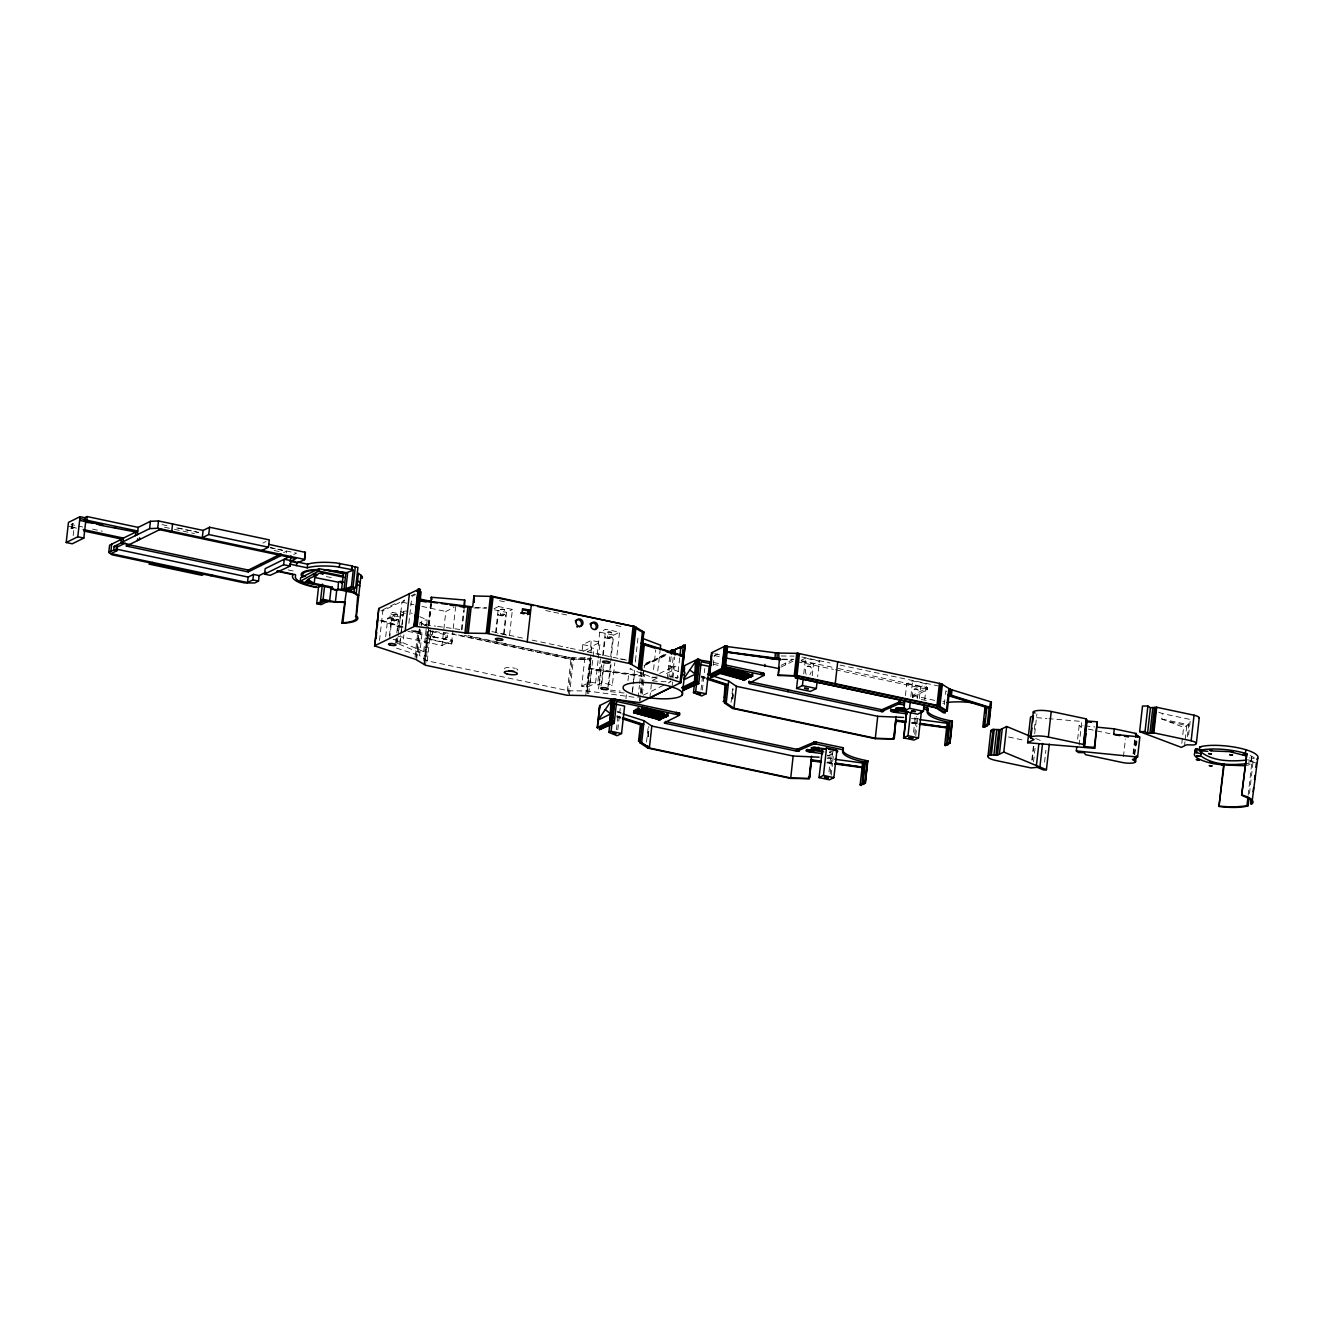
<?xml version="1.0" encoding="UTF-8"?>
<svg xmlns="http://www.w3.org/2000/svg" width="1324" height="1324" viewBox="0 0 1324 1324"><rect width="100%" height="100%" fill="white"/><g stroke="black" fill="none" stroke-linecap="round" stroke-linejoin="round"><path stroke-width="0.75" stroke-dasharray="5 3.75" d="M393.112 619.814C396.72 623.803 400.394 614.485 395.859 614.154C390.994 613.674 392.5 621.237 396.852 620.344M393.725 614.452L397.481 614.866M500.058 614.65C503.666 618.656 507.34 609.321 502.806 608.99C497.94 608.527 499.446 616.074 503.799 615.18M500.671 609.305L504.411 609.702M607.17 637.407C610.778 641.395 614.452 632.078 609.917 631.747C605.051 631.267 606.558 638.83 610.91 637.936M607.782 632.044L611.523 632.458M806.134 674.297C802.129 662.364 816.362 664.019 809.874 674.81M810.768 666.849L807.028 666.452M828.99 771.909L830.777 755.838L827.417 755.243M912.964 697.599C909.605 685.501 922.729 685.948 916.986 697.566M917.88 689.605L914.139 689.192M1255.284 762.574L1250.75 761.614L1251.296 759.529L1249.624 757.725M1251.263 761.201L1251.71 755.872M572.15 659.071L590.802 659.733L572.117 659.534L453.023 633.815M585.738 695.613L589.925 658.392L572.299 658.21L467.968 635.57M71.728 527.631L72.125 523.973L73.234 523.427L72.82 527.084L70.635 528.16L75.915 529.286M72.456 527.266L72.87 523.609M73.168 535.575L74.094 527.349L68.037 526.075M286.232 553.035L286.431 551.198L282.79 553.002M379.508 640.502L382.835 610.827L404.714 600.004M385.698 636.728L387.767 618.225L389.984 617.149L390.381 613.492L392.599 612.4L403.026 614.617L400.99 632.789M389.422 635.834L391.242 619.549M389.653 638.664L392.599 612.4M387.767 618.225L393.758 619.5L394.171 615.842L390.381 613.492M395.677 643.05L396.571 634.974M396.803 632.955L398.623 616.785L403.026 614.617M396.224 643.001L396.67 638.929M397.581 630.787L398.723 620.608A3.79 0.943 6.4 0 0 393.576 619.036A3.79 0.943 6.4 0 0 392.665 620.592A3.79 0.943 6.4 0 0 398.723 620.608M419.691 616.653L427.205 619.88L423.647 651.623L418.301 652.12L397.15 643.348L397.812 637.407M398.044 635.421L400.709 611.605L406.551 611.009L412.178 613.426M398.805 630.191L401.95 602.172L405.227 600.55M397.134 642.322L400.08 640.866L400.758 634.808M400.063 643.05L400.957 635.123M401.189 633.137L403.621 611.307M423.647 651.623L402.993 642.752L403.886 634.825M408.851 623.339L411.781 597.323M415.008 657.184L417.739 632.806L410.192 630.373M416.067 657.581L419.212 629.562M416.646 659.898L420.039 622.247L426.444 625.309M418.301 652.12L421.86 620.377L427.205 619.88M633.931 697.235L586.979 690.929L568.592 690.814L427.255 660.841L419.526 655.546L422.058 632.938L414.395 630.472M423.763 660.544L427.056 631.167M423.862 664.747L427.602 631.449M428.132 625.027L430.581 603.198M424.259 662.861L427.768 631.515M424.226 664.896L428.595 627.741M428.546 626.02L430.995 604.191M425.07 661.106L428.579 629.761M429.175 625.044L431.624 603.198M425.534 665.244L429.489 629.992M427.255 660.841L430.83 629.099M433.031 637.125L452.312 640.187L451.898 643.828L429.82 639.674L430.234 636.017L434.487 636.397L433.031 637.125L431.061 634.841L431.409 631.647L432.882 630.919L432.518 634.113L434.487 636.397M429.82 639.674L430.962 635.652M398.143 636.199L442.017 645.5L445.824 611.473L454.016 607.435M443.457 639.343L445.84 637.969L446.188 634.775L447.661 634.047L447.297 637.241L444.93 638.615M451.17 644.192L452.312 640.187M442.017 645.5L451.832 640.651L452.957 630.638M453.189 628.635L455.655 606.624M461.331 629.794L463.549 609.95M462.126 629.595L464.36 609.735M495.59 632.773L498.519 606.508L512.438 609.454L509.492 635.719L497.576 633.186M496.136 632.723L498.188 614.386M503.617 633.766L505.669 615.445A3.79 0.943 6.4 0 0 500.505 613.889A3.79 0.943 6.4 0 0 499.611 615.428A3.79 0.943 6.4 0 0 505.669 615.445M504.063 634.577L506.562 612.367L512.438 609.454M568.641 658.789L568.857 656.969M567.334 691.31L571.074 658.011L464.045 635.305M568.344 693.462L572.332 657.714L589.147 657.879M569.37 695.497L573.54 658.276M582.179 650.084L582.808 644.606L591.332 640.386L600.12 642.256L598.283 658.591M598.067 660.643L595.535 683.118L587.012 687.338L581.699 686.213L585.009 656.605M583.685 651.077L590.521 647.701L591.332 640.386M587.012 687.338L590.669 654.652M590.901 652.6L591.596 646.476L600.12 642.256M586.979 690.929L590.554 659.203M591.017 657.912L589.776 668.868L641.329 675.753L642.157 668.454M587.326 693.644L591.265 658.442M588.717 693.793L591.431 669.547L589.528 668.322L640.551 675.174L642.074 676.332L591.431 669.547M581.699 686.213L590.223 681.992L593.996 648.429L590.521 647.701M597.273 654.387L599.755 632.16L605.631 629.264L619.549 632.21L616.603 658.458M600.467 658.723L597.521 684.971L601.923 682.787L612.367 685.005L614.849 662.794M598.547 688.927L601.212 665.128M599.342 684.541L601.576 664.698M602.685 655.512L605.631 629.264M603.248 655.463L605.3 637.142M601.013 686.08L603.297 665.724M601.923 682.787L603.959 664.615M610.728 656.522L612.78 638.201A3.79 0.943 6.4 0 0 607.617 636.629A3.79 0.943 6.4 0 0 606.723 638.185A3.79 0.943 6.4 0 0 612.78 638.201M610.728 661.371L613.674 635.123L619.549 632.21M610.447 664.962L607.948 687.189L612.367 685.005M608.726 685.104L611.009 664.731M616.438 729.805L618.44 711.981M617.795 729.822L620.211 708.29M625.938 698.774L626.401 694.736M627.973 680.602L628.652 674.545M635.454 660.494L638.118 636.678M632.177 692.75L634.56 669.994M632.541 691.459L633.666 681.364M633.898 679.344L634.345 675.306M638.019 697.781L639.409 685.451M639.641 683.399L640.965 671.516M639.376 700.578L640.071 694.521M640.286 692.502L642.521 672.691M639.856 702.647L644.49 665.343M641.412 692.766L644.043 669.249M642.372 694.14L644.573 674.545M644.06 665.84L664.929 654.089M649.852 697.831L651.342 684.541M653.543 669.613L655.761 649.77M646.509 742.135L648.297 726.197M647.883 736.525L648.843 726.495M648.065 736.591L648.743 730.616M648.264 736.657L648.71 732.668M657.78 671.02L660.229 649.19M667.18 679.212L669.961 654.553M668.67 679.013L671.169 656.158M670.672 679.94L673.221 657.167M672.377 677.11L674.644 656.886M671.996 686.99L674.33 666.22L678.848 667.859M679.675 657.912L677.358 678.467L669.63 676.084M701.008 690.069L702.779 674.247M702.365 690.085L704.782 668.57M713.189 665.509L714.315 655.546L720.901 652.285M731.063 702.415L732.851 686.477M732.056 698.724L733.182 688.761M732.238 698.791L733.132 690.814M732.602 698.923L733.082 692.882M732.817 698.989L733.264 695.001M785.612 664.847L785.811 663.01M803.751 673.833L805.505 658.177L819.407 661.123L817.653 676.779M812.208 675.77L813.532 664.036L819.407 661.123M830.115 773.944L832.531 752.413M831.191 775.268L832.498 763.518M832.73 761.565L833.607 753.737M905.417 695.58L906.725 683.829L912.617 680.933L926.519 683.879L924.764 699.535M910.846 696.589L912.617 680.933M912.6 697.367L912.898 695.199L927.611 687.752L835.692 667.958M912.815 697.533L912.898 695.199M913.56 732.172L915.347 716.234M917.3 698.592L917.499 696.772M914.685 734.208L916.655 716.598M919.319 698.526L920.643 686.775L926.519 683.879M915.761 735.532L916.853 725.751M917.069 723.798L917.946 715.97M912.699 697.036L927.263 689.837L926.353 687.189M926.618 689.142L926.833 687.322M926.833 689.208L927.032 687.388M927.164 689.357L927.214 687.454M927.263 689.837L927.479 687.603M927.429 689.639L927.611 687.752M944.326 704.616L945.005 698.542M945.468 694.471L945.882 690.83L946.71 691.36M1034.342 729.325L1035.004 723.417M1031.826 760.042L1033.382 746.273M1034.689 733.678L1036.891 714M1032.224 760.009L1033.763 746.24M1033.514 761.846L1035.285 746.107M1044.57 762.144L1045.894 750.344M1077.653 739.14L1079.192 725.37L1083.098 725.767M1079.143 745.048L1081.791 721.448L1048.972 718.7M1123.464 756.683L1125.45 738.991M1133.079 753.654L1134.618 739.884M1133.559 753.968L1135.115 740.199M1134.503 754.581L1136.257 738.842M1134.751 754.614L1136.323 740.546M1136.522 745.346L1136.968 741.407M1161.777 719.048L1188.671 724.741L1183.623 727.29L1161.777 719.048L1162.389 713.57L1158.765 712.196M1181.819 743.376L1183.623 727.29M1184.533 745.776L1184.98 741.754M1185.212 739.735L1186.784 725.684L1167.636 721.249M1187.314 736.806L1189.283 719.263L1162.389 713.57M1188.604 735.019L1190.375 719.28L1189.283 719.263M1250.75 761.614L1251.66 757.56M1248.151 795.211L1252.024 760.737M1249.492 793.523L1253.133 760.986L1247.489 759.777M635.454 662.05L635.686 660.544M912.732 695.398L935.571 700.611M830.777 755.954L827.401 755.822M668.239 682.985L670.457 681.86M71.943 528.425L74.094 527.349M262.831 543.088L266.058 541.483M293.746 554.524L296.559 553.151L270.46 547.606M382.686 609.868L395.164 603.694M411.218 595.767L414.793 593.996M412.012 596.396L415.653 594.592M431.061 634.841L432.518 634.113M494.117 608.692L498.519 606.508M445.84 637.969L447.297 637.241M587.161 651.805L593.996 648.429M781.11 665.343L793.109 659.402M780.912 667.164L792.911 661.239M805.505 658.177L799.613 661.073L813.532 664.036M645.682 664.747L667.147 654.221M659.551 673.469L674.33 666.22M657.3 678.037L651.772 680.751L652.169 677.094L656.77 677.59M666.535 673.502L673.916 669.878L678.451 671.516M645.136 664.3L666.452 653.857M652.55 661.868L666.468 655.066M643.348 695.166L664.681 684.723M72.125 523.973L71.049 524.503L82.8 527.018M645.963 663.208L652.749 660.047M1253.133 760.986L1251.379 761.548A31.809 7.961 6.4 0 1 1247.605 762.177M942.936 701.554L944.211 701.223M942.738 703.392L944.012 703.044M1244.345 765.735L1251.61 764.395L1247.076 763.435M631.234 668.719L629.843 668.901L652.649 677.54L657.101 676.978M397.15 643.348L402.993 642.752M421.462 623.952L423.084 623.819M422.058 632.938L417.739 632.806M473.959 607.964L486.322 608.097M781.16 655.976L794.119 656.108M782.6 659.65L791.868 659.749M475.498 607.716L486.719 607.865M782.004 659.12L793.589 659.286M380.898 610.745L382.835 610.827M428.513 630.985L434.371 631.449M1036.659 717.674L1046.92 718.535M619.88 658.971L627.791 659.749M1085.035 725.949L1094.783 726.926M610.397 690.118L620.277 691.095M610.397 691.658L624.084 693.015M652.401 680.817L658.342 681.446A29.972 7.514 6.4 0 0 671.053 681.595M829.635 751.337L833.408 751.833M914.454 718.005L918.508 718.535M911.541 718.502L919.452 719.561M912.054 722.275L916.125 722.821M911.839 722.739L917.78 723.533M911.342 723.152L917.218 723.93M827.864 757.46L831.919 757.99M826.97 758.222L832.912 759.016M827.483 761.995L831.571 762.558M827.268 762.475L833.226 763.269M826.772 762.872L832.664 763.667M425.55 624.729L435.546 626.12M437.532 626.384L463.499 629.976M571.074 658.011L572.299 658.21M801.847 657.002L829.966 662.976M840.012 665.095L938.451 685.981M162.074 524.618L168.098 525.893M178.128 528.028L198.203 532.281M176.688 527.928L198.633 532.579M270.46 547.822L282.442 550.354M801.434 660.693L833.673 667.528M906.725 683.829L920.643 686.775M164.524 527.217L172.501 528.905M174.487 529.335L194.446 533.555M274.25 550.486L280.241 551.76M797.197 661.669L833.458 669.365M835.477 669.795L926.155 689.026M1251.163 757.957L1254.176 758.602M499.512 600.715L505.536 601.99M545.703 610.513L551.744 611.787M553.746 612.218L559.771 613.492M561.773 613.922L567.814 615.197M616.024 625.424L622.048 626.699M1088.345 729.11L1109.959 733.678M714.745 653.758L720.769 655.049M714.315 655.546L720.372 656.836M921.305 699.453L927.33 700.727M494.63 609.834L506.562 612.367M599.755 632.16L613.674 635.123M288.251 569.932L293.68 571.074M713.553 662.48L719.511 663.738M73.73 527.531L76.544 528.127M713.156 664.267L719.131 665.525M401.95 602.172L413.916 604.704M421.893 606.409L445.824 611.473M582.808 644.606L591.596 646.476M1008.54 736.988L1024.097 740.282M668.686 665.823L672.162 666.551M491.932 631.598L524.072 638.416M532.099 640.121L568.261 647.784M570.28 648.214L626.517 660.146M394.171 615.842L398.623 616.785M443.54 632.26L449.597 633.551M451.616 633.964L572.117 659.534M434.735 631.3L445.807 633.666M431.409 631.647L446.188 634.775M407.957 631.333L451.832 640.651M430.548 639.31L451.898 643.828M393.129 639.393L400.08 640.866M590.223 681.992L595.535 683.118M92.581 529.103L102.362 531.205M701.422 676.034L705.262 677.276M701.273 677.259L705.047 678.467M402.893 626.765L379.872 619.88L403.042 627.427M379.971 620.625L402.628 627.94M617.315 711.501L621.105 712.726M617.265 712.113L621.105 713.355M616.852 715.771L620.691 716.996M616.703 716.979L620.476 718.204M396.521 648.131L419.526 655.546M701.521 676.663L705.378 677.921M412.707 630.572L420.436 633.087M616.951 716.4L620.824 717.658M417.126 638.3L418.185 638.698M1035.649 738.494L1042.782 741.457M400.709 611.605L407.759 614.535M1250.27 755.574L1254.192 757.725M389.984 617.149L393.758 619.5M424.64 624.862L429.274 628.039M420.817 622.677L425.832 626.103M1079.192 725.37L1081.245 726.992M678.6 677.027A29.972 7.514 6.4 0 1 675.058 677.623M831.257 753.025A3.79 0.943 6.4 0 1 832.564 754.167A3.79 0.943 6.4 0 1 829.403 754.531M829.453 752.644A3.79 0.943 6.4 0 1 830.396 752.81M830.562 752.744A3.79 0.943 6.4 0 1 829.602 752.711M504.676 668.835A6.653 1.672 6.4 0 1 507.953 667.511A6.653 1.672 6.4 0 1 515.268 668.405M516.476 668.852A6.653 1.672 6.4 0 1 517.767 670.225M331.265 577.429A13.439 3.36 6.4 0 1 324.678 576.205"/><path stroke-width="1.5" d="M610.943 701.273L609.917 721.183M695.497 661.553L694.488 681.463M317.098 570.743L314.831 569.734M338.927 571.571L335.187 571.074L345.266 572.878M635.123 711.518L661.884 718.833L635.537 711.716L635.338 709.432M666.27 716.781L639.426 709.3L664.4 716.946L666.27 716.88L666.468 714.96M720.19 673.502L744.651 680.073L719.677 672.493M1201.166 751.138L1201.133 752.148C1213.578 761.648 1231.502 761.581 1246.529 760.092M821.327 761.681L811.413 760.357L809.361 778.611L790.676 778.413L793.159 756.037L819.059 757.163M905.881 721.944L895.984 720.62L893.932 738.891L875.247 738.693L877.729 716.317L903.63 717.442M862.768 784.288L865.482 782.914L863.794 782.434L863.596 784.255L860.137 784.917L862.073 783.973L863.91 761.929A34.093 8.54 6.4 0 1 842.809 750.725L843.438 747.845L843.007 748.904A34.093 8.54 6.4 0 0 864.109 760.108L867.882 761.118M947.339 744.568L950.053 743.178L948.365 742.698L948.166 744.535L944.707 745.197L946.643 744.254L948.481 722.209A34.093 8.54 6.4 0 1 927.379 711.005L928.074 708.158L927.578 709.168M709.217 674.843L721.961 668.289L724.245 668.587L710.607 675.323L709.217 674.843L711.633 652.732L724.741 646.244L777.155 653.03L798.124 653.377L941.43 683.846L949.705 689.01L947.239 710.922L938.733 705.675L935.985 707.893L795.41 677.607L937.26 707.695L945.237 712.726L945.452 710.889L937.458 705.874L795.608 675.786L778.231 675.538L779.422 658.591L725.105 651.607L780.746 659.633M795.608 675.786L777.585 675.025M599.656 727.803L599.458 729.64L612.731 723.069L612.929 721.249L599.656 727.803L597.273 727.621L599.689 705.593L612.317 699.254L610.96 713.768L598.183 720.041L612.317 699.254L614.286 699.138L679.692 713.239L679.344 715.308L664.284 722.788L665.227 723.301L796.916 751.221L814.475 743.674L843.454 749.914M711.567 662.05L696.871 659.534L695.514 674.048L684.541 679.427M681.033 682.489L640.237 669.53L630.125 663.655L487.58 633.451L466.627 633.104L414.644 626.252L374.493 645.864L415.852 659.468L425.534 665.244L566.887 695.232L587.095 695.663L639.856 702.647L680.999 682.539L685.137 645.069L668.421 652.384M612.184 702.812L610.745 713.884L605.25 709.647M696.755 663.092L695.299 674.148L689.821 669.927M361.022 575.129L356.454 615.974L357.596 617.183A30.584 7.663 6.4 0 1 345.746 623.041L341.84 623.19L346.474 590.438L330.967 589.197L332.324 588.518C343.479 596.197 333.036 576.933 343.611 582.328M341.84 623.19L342.866 622.677L345.183 601.94L335.402 601.923L336.693 590.405M342.866 622.677L344.786 622.611A28.946 7.249 6.4 0 0 355.99 617.067L357.745 595.734L353.756 592.854L341.542 590.239L343.396 573.805L353.243 570.197L351.39 586.631L341.542 590.239M87.996 520.481L85.679 521.623L83.842 538.057L72.257 543.8L66.2 542.509L68.451 522.417L80.052 516.691L84.835 517.701L87.136 516.559L138.159 527.382L150.44 521.308L158.499 520.944L203.118 530.411L209.573 527.233L269.285 539.894L268.458 547.209L262.02 550.387M66.2 542.509L77.785 536.783L80.052 516.691M84.835 517.701L84.422 521.358L86.722 520.216L137.746 531.04L121.494 539.05L83.842 530.974M84.786 521.176L85.199 517.519M86.722 520.216L87.136 516.559M265.793 572.316L259.123 575.609L258.511 581.087L254.738 582.957L244.626 582.941L112.126 554.822L108.767 552.505L109.594 545.19L121.974 539.05M110.885 551.446L111.713 544.147M108.767 552.505L113.682 550.056L114.096 546.415L123.099 541.93M258.511 581.087L252.901 579.895L247.505 582.56L111.034 553.614L116.86 550.734L117.472 545.256M129.504 544.478L121.08 542.691L121.494 539.05M121.08 542.691L123.049 541.731L123.446 538.09L83.18 529.534M280.771 555.732L248.2 571.918L126.376 546.067L126.574 544.247M135.396 535.641L135.809 532L99.614 525.115L95.311 523.112L86.838 522.483M123.049 541.731L137.332 534.697L138.159 527.382M137.497 540.573L137.696 538.752M139.45 539.613L139.649 537.776M137.332 534.697L149.612 528.624L150.44 521.308M149.612 528.624L157.672 528.259L158.499 520.944M172.583 523.94L171.772 531.238L170.3 531.967M203.118 530.411L202.291 537.726L208.745 534.532L268.458 547.209M208.745 534.532L209.573 527.233M248.2 571.918L248.416 570.081L280.969 553.895M247.505 582.56L248.134 577.082L253.513 574.417L259.123 575.609M252.901 579.895L253.513 574.417M261.126 565.53L261.341 563.693M264.568 574.136L283.65 564.703L284.263 559.224L290.8 560.615L290.188 566.093L270.179 575.328L264.568 574.136L265.181 568.658L289.277 556.742M273.489 559.324L273.687 557.503M268.855 544.363L305.414 552.389L304.586 559.704L297.387 562.899L290.337 561.393L290.949 555.914M351.87 569.634L335.866 566.589A34.921 8.738 6.4 0 0 307.234 567.831L296.493 565.563L296.907 561.906L307.631 564.189A34.921 8.738 6.4 0 1 336.279 562.932L352.283 565.993L351.505 569.817L352.283 565.993M332.324 588.518L332.473 587.244L331.116 587.922L300.25 581.368L300.664 577.711L319.034 568.641L343.396 573.805M304.586 559.704L304.901 552.009M305.811 581.385C329.841 585.092 289.426 584.513 316.502 575.609L319.101 573.11L322.857 574.053L324.214 573.127L344.257 577.38M307.234 567.831L307.631 564.189M305.778 581.749L309.187 579.713M300.25 581.368L318.753 571.008L343.131 576.172M332.473 587.244L314.218 583.371L314.864 577.529L338.431 582.229M318.753 571.008L319.034 568.641M344.157 602.453L327.243 601.592L321.136 604.621L316.684 603.678L318.521 587.227L322.742 585.158M322.411 584.099L320.557 600.55L322.295 600.914L316.684 603.678M327.243 601.592L320.557 600.55L323.089 599.309L324.512 586.515M329.676 600.699L331.116 587.922M339.341 566.986L339.738 563.329M345.796 589.379L347.649 572.944M355.312 566.887L353.061 586.979L347.302 589.825L344.058 589.014L345.912 572.564L323.47 569.585M357.745 595.734L358.771 595.237L353.988 592.126L354.451 588.022M347.302 589.825L349.602 590.537L355.676 587.542L357.927 567.45L351.903 566.176M378.813 608.461L374.675 646.062L378.813 608.461L419.36 588.981L420.337 589.528L416.1 626.219M376.033 638.185L376.711 632.127M377.406 626.07L377.621 619.814M405.243 630.704L409.43 593.483M413.899 626.434L418.07 589.213M414.213 626.318L418.384 589.114M414.412 626.285L418.599 589.064M414.644 626.252L419.079 588.998M415.173 626.202L419.36 588.981M415.471 626.202L418.417 599.938L472.685 606.922L473.909 595.966L493.107 596.445L635.288 626.782L643.845 632.094L639.674 669.299M415.786 626.202L418.732 599.938M416.431 626.235L419.377 599.971M417.093 626.302L420.022 600.053M420.089 601.03L421.115 591.894L420.138 591.348M430.813 601.212L431.243 597.256L464.674 600.037L464.575 607.749M463.781 607.964L464.674 600.037M464.972 632.922L467.918 606.673M466.627 633.104L469.573 606.839M468.233 633.17L471.178 606.922M473.926 601.957L473.909 595.966M474.24 602.221L474.323 598.316M486.222 633.369L490.393 596.148M487.116 633.402L491.518 596.214M487.58 633.451L491.767 596.23M488.937 633.666L493.107 596.445M524.139 613.806L520.663 613.078L522.136 612.35L522.55 608.692L529.501 610.165L529.087 613.823L527.614 614.551L528.028 610.894L529.501 610.165M527.2 641.776L531.371 604.555M597.405 727.737L599.822 705.427M614.187 703.905L624.614 706.106L621.552 733.513L617.133 735.697L608.908 732.387L609.801 724.476M597.273 727.621L610.132 721.083L612.598 699.155M610.132 721.083L612.78 699.122M610.314 721.05L613.227 699.089M610.529 721.017L613.475 699.089M611.009 721.001L613.74 699.089M611.274 721.017L614.005 699.105M611.556 721.034L614.286 699.138M612.929 721.249L612.118 721.083L614.568 699.171M608.908 732.387L611.109 731.295L611.986 723.467M612.648 721.183L615.064 699.254M599.458 729.64L614.187 723.384L616.636 701.455L679.51 715.126M628.933 663.357L633.12 626.136M630.125 663.655L634.295 626.434M630.389 663.738L634.577 626.517M630.654 663.821L634.825 626.616L537.66 606.475M630.886 663.92L635.073 626.699M631.118 664.003L635.288 626.782M631.846 664.383L636.017 627.162M633.501 712.577L660.08 719.875L633.749 712.676L633.699 710.756M638.333 668.603L642.504 631.383M633.749 712.676L633.948 710.839M639.178 669.083L643.348 631.862M639.426 669.199L643.596 631.978M635.288 711.617L635.503 709.796M639.955 669.414L642.901 643.166L640.981 643.199L682.191 655.959L683.416 644.987M635.537 711.716L635.752 709.879M640.237 669.53L642.901 643.166M641.495 669.961L644.424 643.696L643.183 643.265M636.91 711.269L637.291 708.39M637.258 710.574L663.837 717.873L637.258 710.574L637.721 708.29M637.506 710.674L637.721 708.837M637.837 710.111L638.036 708.29M638.168 710.127L638.383 708.29M638.532 710.161L638.731 708.34M638.863 710.227L639.078 708.39M641.577 708.638L668.173 715.936L641.826 708.721L641.792 706.801M641.826 708.721L642.041 706.9M648.264 746.918L638.582 741.142L640.435 724.691L622.379 718.8M639.591 739.57L640.038 735.581M640.932 727.604L641.379 723.632M790.676 778.413L647.966 748.143L640.005 742.83L642.057 724.559L622.743 718.287M809.361 778.611L790.709 777.966L649.372 747.977L641.644 742.698L644.093 720.769L623.008 713.967M647.254 712.726L647.469 710.889M649.852 697.88L672.079 687.007L676.531 688.612A29.972 7.514 6.4 0 1 656.439 698.542L648.644 697.765A29.972 7.514 6.4 0 1 623.174 688.497L623.223 686.56A29.972 7.514 6.4 0 1 671.069 686.626L671.996 686.99L671.069 686.659M649.439 711.65L649.637 709.813M644.093 720.769L651.838 726.065L649.372 747.977L647.966 748.143L648.181 746.322L646.774 746.488M660.229 649.19L660.676 645.235L641.875 638.102M653.526 712.858L653.725 711.038M658.21 719.958L658.409 718.121M658.558 720.008L658.756 718.187M658.905 720.057L659.104 718.22M659.253 720.057L659.451 718.237M659.551 720.057L659.782 717.691M659.799 720.024C658.988 717.476 661.983 715.754 661.04 719.097M660.345 719.048L660.56 717.227M660.709 719.097L660.908 717.26M661.967 717.956L662.182 716.119L662.314 718.005M664.4 716.946L664.598 715.126M671.4 654.122L671.847 650.084L675.323 650.829L674.876 654.867M664.731 717.012L664.946 715.175M665.095 717.045L665.293 715.225M665.426 717.062L665.641 715.225M665.74 717.045L665.939 715.225M665.227 723.301L665.426 721.481L797.114 749.401L814.839 741.854L842.875 747.679L843.222 749.682M665.989 717.012L666.502 714.182M673.436 651.656L673.635 649.836M666.634 716.069L666.849 714.232M666.998 716.102L667.197 714.281M667.329 716.119L667.544 714.281M667.644 716.102L667.859 713.735M679.957 648.429L683.217 646.824L680.917 646.724L679.907 655.86L683.912 656.025L644.424 643.696M676.382 714.133L676.581 712.295M680.155 681.877L683.101 655.612M680.85 682.654L685.187 645.136M678.302 714.53L678.5 712.709M678.931 714.712L678.947 712.825M683.598 671.897L684.392 665.691L696.871 659.534L683.763 678.831M679.113 714.778L679.311 712.957M684.012 669.729L684.392 665.691M679.344 715.308L679.46 713.024M684.475 669.944L684.425 666.088M682.274 694.802L684.194 677.706A29.972 7.514 6.4 0 0 682.29 673.635M684.012 689.903L684.227 688.083L697.5 681.512L697.301 683.349L684.012 689.903L698.758 683.647L701.207 661.735L711.17 663.837M700.495 664.532L709.184 666.386L706.106 693.793L701.703 695.961L693.478 692.667L694.372 684.74M681.943 687.619L694.703 681.364L697.351 659.402M694.703 681.364L697.549 659.385M695.1 681.297L697.781 659.369M695.332 681.281L698.046 659.352M695.58 681.281L698.311 659.369M695.845 681.281L698.576 659.385M696.126 681.297L698.857 659.402M693.478 692.667L695.679 691.575L696.556 683.747M697.5 681.512L696.672 681.364L699.138 659.435M697.218 681.446L699.618 659.518M709.399 674.975L711.749 652.633M709.681 675.091L711.766 655.099M703.474 731.427L703.673 729.59M709.863 675.157L710.309 671.169M710.971 665.194L711.65 659.22M727.075 652.682L725.022 670.954L711.849 677.458L710.409 677.16L710.607 675.323M721.961 668.289L724.427 646.36M722.292 668.173L724.741 646.244M722.49 668.124L725.188 646.178M722.97 668.074L725.436 646.145M723.252 668.057L725.717 646.129M725.387 651.607L725.999 646.129M725.701 651.607L726.313 646.129M710.409 677.16L724.029 670.424L726.082 652.153L780.697 659.617L779.422 658.591M726.015 651.623L726.628 646.145M726.346 651.64L726.959 646.162M727.008 651.722L727.621 646.228M726.148 668.901L752.727 676.2L726.396 669.001L726.346 667.081M726.396 669.001L726.595 667.164M723.93 701.836L725.006 684.971L706.933 679.08M724.377 697.847L724.824 693.859M875.247 738.693L732.536 708.423L724.576 703.11L726.628 684.839L707.314 678.55M893.932 738.891L875.263 738.229L733.943 708.257L726.214 702.961L728.663 681.049L707.579 674.247M731.824 672.989L732.023 671.169M734.009 671.913L734.208 670.093M728.663 681.049L736.409 686.328L733.943 708.257L732.536 708.423M738.097 673.138L738.296 671.301M742.781 680.222L742.979 678.401M743.112 680.288L743.327 678.467M743.476 680.321L743.674 678.5M743.807 680.337L744.022 678.517M744.121 680.321L744.336 677.954M744.369 680.288L744.584 678.053M744.651 680.155L744.783 677.441L746.124 677.54M721.464 671.533L746.355 679.262L744.916 679.328L745.114 677.491M745.263 679.361L745.478 677.54M745.611 679.378L745.809 677.557M745.925 679.361L746.14 676.994M724.824 669.381L750.824 677.143L748.97 677.226L749.169 675.389M749.301 677.276L749.5 675.455M749.649 677.325L749.864 675.488M725.105 666.799L764.014 675.257L749.036 683.333L749.169 681.148L749.781 683.581L881.486 711.501L898.615 704.004L904.126 704.881M749.996 677.325L750.212 675.505M750.311 677.325L750.509 675.488M749.781 683.581L749.351 681.562M750.559 677.276L750.774 675.041M750.741 677.226L751.072 674.446M751.204 676.332L751.403 674.512M751.552 676.382L751.767 674.545M751.9 676.382L752.098 674.561M752.214 676.382L752.429 674.015M752.462 676.349L752.677 674.098M760.936 674.396L761.151 672.575M762.856 674.81L763.071 672.973L725.453 664.996M763.303 674.926L763.071 672.973M763.667 675.058L763.518 673.088M763.816 675.124L764.13 673.751M764.776 666.253L764.974 664.416M763.915 675.571L764.13 673.37M774.888 658.326L775.5 652.848M777.155 653.03L777.006 659.584M778.76 653.096L778.975 659.617M778.446 673.486L779.141 667.313M788.045 691.691L788.243 689.87M794.284 675.207L796.75 653.295M795.194 675.257L797.66 653.328M795.426 675.273L797.892 653.344M795.376 678.07L798.124 653.377M941.182 683.747L938.733 705.675L797.015 675.505L799.464 653.593M817.206 680.702L816.329 688.53L810.453 691.426L796.552 688.48L797.644 678.699M796.552 688.48L802.427 685.567L803.304 677.739M796.419 751.138L796.618 749.301M796.916 751.221L797.114 749.401M797.164 751.254L797.379 749.434M797.429 751.271L797.627 749.45M797.677 751.287L797.876 749.467M797.925 751.287L798.124 749.467M798.157 751.287L798.355 749.467M798.372 751.271L798.769 749.434M798.736 751.221L798.935 749.401M798.984 751.138L799.199 749.318M809.096 778.082L811.562 756.153M812.307 751.966L812.506 750.129M808.467 777.271L809.825 777.32L811.149 759.811L821.36 761.184M813.879 743.79L814.078 741.953M822.055 750.344L813.466 749.169L813.681 747.348L824.935 748.805M814.061 743.724L814.376 741.87M814.31 743.691L814.674 741.854M814.641 743.674L814.839 741.854M814.806 743.674L815.187 741.854L815.17 743.707M815.352 743.724L815.551 741.903M815.7 743.79L815.915 741.953M817.504 749.401L817.719 747.58M822.105 750.195L826.507 748.027L836.95 750.228L833.872 777.635L829.469 779.819L819.026 777.602L822.336 750.079M819.026 777.602L823.445 775.417L826.507 748.027M835.262 683.631L837.728 661.702M842.676 749.5L842.875 747.679M860.137 784.917L862.586 763.005L864.539 762.061M860.914 785.513L861.113 783.676M862.04 775.467L862.503 771.346M863 784.139L865.664 760.406M865.019 782.666L867.485 760.754M865.251 782.749L867.601 760.787M865.416 783.047L867.799 760.87M880.99 711.402L881.188 709.581L749.996 681.744M881.486 711.501L881.188 709.581M881.734 711.518L881.933 709.697L898.648 702.233L904.325 703.044M881.999 711.551L882.198 709.73M882.247 711.567L882.446 709.73M882.496 711.567L882.926 709.73M882.926 711.551L883.141 709.73M883.125 711.534L883.505 709.664M883.555 711.418L883.77 709.581M897.771 711.749L893.948 711.236L894.048 710.326A3.79 0.943 6.4 0 1 890.82 708.919M893.667 738.345L896.133 716.433M896.861 712.229L896.977 711.319M893.038 737.551L894.395 737.6L895.719 720.091L905.93 721.448M897.374 711.005A3.79 0.943 6.4 0 0 892.078 710.26A3.79 0.943 6.4 0 0 891.35 711.518A3.79 0.943 6.4 0 0 896.646 712.262L897.341 712.163A3.79 0.943 6.4 0 0 897.854 711.269L897.506 710.111M898.433 704.054L898.648 702.233M906.626 710.624L898.036 709.449L898.235 707.628L902.985 708.29M898.615 704.004L898.946 702.15M898.88 703.954L899.244 702.117M899.195 703.954L899.575 702.117M902.885 709.201L899.095 708.704L899.195 707.794M899.559 703.954L899.757 702.134M899.923 704.004L899.939 702.15M900.27 704.054L900.469 702.233M902.074 709.681L902.174 708.77M898.979 709.614A3.79 0.943 6.4 0 0 901.776 709.73L902.488 709.614A3.79 0.943 6.4 0 0 903.001 708.721L903.1 707.81A3.79 0.943 6.4 0 1 902.587 708.704L901.892 708.803A3.79 0.943 6.4 0 1 899.095 708.704M924.102 705.411L923.44 711.286L917.565 714.182L903.663 711.236L904.971 699.486M921.289 712.461L918.442 737.915L914.023 740.083L903.597 737.882L906.444 712.428M903.829 737.749L906.692 712.312M903.663 711.236L909.538 708.323L910.2 702.448M903.597 737.882L907.999 735.697L910.631 712.213M928.025 710.177L927.445 707.959L923.589 707.132M927.876 709.995L927.445 707.959M937.011 705.212L939.477 683.283M938.203 705.51L940.669 683.581M938.468 705.593L940.934 683.664M938.964 705.758L941.43 683.846M939.196 705.857L941.645 683.929M939.908 706.222L942.374 684.309M946.412 710.458L948.861 688.53M949.705 689.01L949.589 694.719L990.882 707.695L986.876 707.529L948.232 695.613M949.871 694.819L949.953 689.125M944.707 745.197L947.156 723.285L949.109 722.325M950.152 694.934L950.483 689.341M945.468 745.776L945.684 743.956M946.826 733.678L947.289 729.574M951.41 695.365L952.022 689.887L950.764 689.456M947.57 744.419L950.235 720.67M949.705 742.979L952.055 721.017L948.679 720.388A34.093 8.54 6.4 0 1 927.346 710.276M949.97 743.095L952.055 721.017M949.987 743.327L952.436 721.398M949.093 694.488L947.951 694.868L989.16 707.612L987.108 725.883L984.526 727.174L982.838 726.777L985.073 706.851M983.749 724.956L984.427 719.015M985.089 713.073L985.751 707.148M984.526 727.174L984.725 725.337M982.838 726.777L984.824 725.784L986.876 707.529M990.071 707.281L990.683 701.803L952.022 689.887M985.834 725.569L988.929 724.509L990.683 701.803M988.929 724.509L991.428 702.134M1049.303 744.154L1046.423 769.724L1043.693 770.005L1037.238 767.341L1030.949 767.92L995.946 760.489A13.273 3.327 6.4 0 1 987.936 756.848L990.799 730.765A13.273 3.327 6.4 0 1 992.619 729.474L1000.265 729.656L1006.654 726.495L1030.221 736.243M987.919 756.335A13.273 3.327 6.4 0 1 989.74 755.061L993.199 729.325M990.335 754.912L991.378 754.961L994.258 729.392M991.378 754.961L993.894 755.061L996.757 729.491M995.896 755.16L998.776 729.574M993.894 755.061L997.402 755.226L1000.265 729.656M999.388 754.233L1002.268 728.663M997.402 755.226L1003.791 752.065L1006.654 726.495M1027.639 742.731L1034.027 739.57L1030.304 737.6L1033.365 711.799A13.273 3.327 6.4 0 1 1036.262 710.74L1037.735 710.541A13.273 3.327 6.4 0 1 1051.239 711.468L1086.226 718.882L1087.103 720.984L1097.248 721.828L1094.683 748.325L1027.639 742.731L1030.502 717.161L1033.448 715.705M1030.866 737.898L1031.975 728.051M1032.637 722.159L1033.299 716.251M1036.411 765.57L1038.827 743.939M1039.919 767.026L1042.567 743.426M1094.683 748.325L1094.385 747.398L1084.224 746.554L1083.363 744.452L1048.36 737.038L1051.239 711.468M1136.273 755.739L1135.611 761.648A9.864 2.466 6.4 0 1 1122.802 762.591L1085.481 754.68L1084.257 752.628L1078.381 752.562L1076.329 750.94L1076.76 747.017M1083.413 744.584L1086.226 718.882M1083.628 745.098L1086.491 719.528M1083.843 745.627L1086.706 720.057M1084.224 746.554L1087.103 720.984M1084.654 745.511L1085.978 733.711M1094.385 747.398L1097.248 721.828M1119.657 735.614L1113.666 734.34L1114.295 728.862L1096.735 727.124M1135.81 737.17L1136.224 733.513L1114.295 728.862M1134.767 761.085L1135.198 757.146M1194.033 715.192L1191.153 740.778A9.864 2.466 6.4 0 1 1193.586 744.949L1186.42 744.849L1181.372 747.381L1139.633 731.626L1142.496 706.056L1147.891 706.023L1150.44 707.744L1156.713 707.281L1194.033 715.192A9.864 2.466 6.4 0 1 1199.13 718.303M1135.611 761.648L1132.417 759.562L1137.614 757.047L1139.865 736.955L1113.666 734.34M1191.153 740.778L1153.849 732.851L1147.56 733.314L1145.028 731.593L1147.891 706.023M1147.56 733.314L1150.44 707.744M1149.96 733.132L1152.823 707.562M1151.632 733.016L1154.495 707.446M1153.171 732.9L1156.034 707.33M1153.849 732.851L1156.713 707.281M1196.366 743.376L1199.23 717.807M1223.591 765.355L1218.974 806.448L1224.088 765.09L1213.711 763.749A31.809 7.961 6.4 0 1 1194.695 753.273L1196.035 748.871L1200.173 749.748M1196.747 752.76L1197.161 749.103M1207.802 751.32L1199.296 750.708L1199.709 747.05L1201.48 746.471A31.809 7.961 6.4 0 1 1238.734 747.928A31.809 7.961 6.4 0 1 1257.734 758.404L1251.792 803.916L1250.667 803.685L1251.13 799.564M1246.116 763.749C1231.088 765.239 1213.165 765.305 1200.736 755.805L1201.696 750.063M1245.851 749.732L1245.437 753.389L1242.607 754.564M1241.664 795.227L1246.794 753.869L1241.664 795.227L1249.575 798.835L1251.577 800.987L1250.667 803.685M1219.487 806.2L1232.843 807.11L1245.388 806.018L1246.993 805.489L1247.92 797.28M1218.974 806.448L1225.312 807.127A31.809 7.961 6.4 0 0 1246.347 806.316L1248.118 805.737L1249.029 797.594M1251.792 803.916L1252.256 799.845M1253.166 791.702L1253.613 787.648M1254.523 779.505L1254.986 775.434M1255.897 767.291L1256.36 763.236M337.637 589.346L342.32 589.246M711.617 652.782L712.726 653.344M989.078 724.394L987.323 724.062M1030.304 737.6L1030.486 737.369A13.273 3.327 6.4 0 1 1033.382 736.309L1034.871 736.111A13.273 3.327 6.4 0 1 1048.36 737.038M1196.035 748.871L1195.109 749.616A31.809 7.961 6.4 0 0 1195.059 751.701M1256.807 759.165L1257.734 758.404M610.894 703.408L611.903 702.912M695.464 663.688L696.474 663.175M125.25 543.138L117.273 547.077L114.096 546.415M126.376 546.067L160.883 529.021M152.409 562.386L149 564.074L201.844 575.295L203.863 574.285M210.731 575.741L212.121 575.063M290.337 561.393L295.931 558.629L159.459 529.666M318.521 604.058L324.314 601.195M416.779 591.282L420.337 589.528M671.847 650.084L670.391 650.796M673.618 650.332L680.917 646.724M1136.224 733.513L1135.28 733.976L1138.475 736.061A9.864 2.466 6.4 0 1 1137.548 736.955M1221.605 765.123L1224.154 763.865M1223.111 764.991L1221.853 765.007M681.446 647.188L685.021 645.433M355.428 616.471L356.454 615.974M778.313 668.454L726.429 658.111M1199.296 750.708L1201.067 750.129A31.809 7.961 6.4 0 1 1245.437 753.389L1246.794 753.869M314.136 570.164L308.873 570.925A28.946 7.249 6.4 0 0 303.014 575.692L302.534 576.784M812.986 750.063L812.274 750.162A3.79 0.943 6.4 0 1 806.995 749.417M642.206 632.243L643.845 632.094M725.006 684.971L728.25 684.707L707.165 677.888M723.152 701.406L724.791 701.273M724.576 703.11L726.214 702.961M640.435 724.691L643.696 724.427L622.611 717.625M638.582 741.142L640.22 741.01M640.005 742.83L641.644 742.698M317.148 569.568L313.242 569.717A30.584 7.663 6.4 0 0 301.409 575.576L304.04 576.751M1210.93 750.509L1211.808 750.228L1209.54 750.311M1210.649 750.907L1229.516 751.635L1246.347 755.905M1232.032 751.602L1232.909 751.32L1230.625 751.403M1244.345 765.735L1222.102 764.891M418.417 599.938L419.112 600.484M945.237 712.726L943.416 712.742L935.985 707.893M1139.633 731.626L1145.028 731.593M945.452 710.889L947.239 710.922M681.959 688L684.227 688.083M315.244 569.717L317.115 569.982M325.903 570.098L335.32 570.958M303.047 575.725L305.563 576.254M984.824 725.784L987.108 725.883M1087.302 721.894L1091.406 722.242M1076.329 750.94L1137.614 757.047M896.232 721.166L905.467 722.358M811.662 760.886L820.897 762.078M341.096 582.13L342.568 582.577L341.079 582.792M900.022 707.827L905.715 708.572M894.875 710.376L908.281 712.147M893.849 712.163L907.238 713.934M828.741 749.301L836.933 750.675A3.79 0.943 6.4 0 1 836.205 751.949M810.321 750.096L823.71 751.883M809.278 751.883L822.667 753.67M919.452 719.561L947.156 723.285M920.213 723.367L947.521 727.521L919.766 723.798M919.187 724.195L946.362 727.836M834.898 759.281L862.586 763.005M835.643 763.104L862.95 767.241L835.196 763.534M834.617 763.915L861.792 767.572M421.131 600.765L437.367 602.966M441.422 603.512L447.495 604.34M451.55 604.903L467.769 607.104M422.091 601.295L426.096 601.857M450.061 605.167L454.049 605.713M460.04 606.541L464.045 607.087M795.658 675.29L797.015 675.505M114.212 527.415L115.718 527.73M744.916 679.328L719.859 671.897M946.643 744.254L948.166 744.535M862.073 783.973L863.596 784.255M1116.38 734.621L1120.418 735.399M1124.44 736.177L1128.478 736.971M353.756 592.854L356.189 593.351L358.456 573.259L362.147 576.354A30.584 7.663 6.4 0 1 362.097 578.356M95.494 523.443L102.792 524.966M277.759 570.925L295.451 574.666L295.583 575.89A34.093 8.54 6.4 0 0 312.679 586.201L316.419 587.045M351.39 586.631L355.676 587.542M113.682 550.056L116.86 550.734M1245.752 753.803L1244.874 753.621L1246.281 754.134M493.72 597.141L533.671 605.614M1199.709 747.05L1200.835 747.282M157.672 528.259L304.073 559.307M351.505 569.817L353.243 570.197M522.814 609.785L528.028 610.894M1195.622 752.512L1201.282 753.72M79.837 518.512L84.62 519.521M522.136 612.35L529.087 613.823M86.06 521.441L93.176 522.947M79.639 520.332L85.679 521.623M283.65 564.703L290.188 566.093M313.44 573.64L316.651 574.318M313.292 574.93L316.502 575.609M419.758 599.011L431.723 601.543M276.766 571.223L293.283 574.732A35.533 8.887 6.4 0 0 315.691 587.393L318.521 587.227M923.391 708.969L927.23 709.78M802.427 685.567L816.329 688.53M909.538 708.323L923.44 711.286M348.874 590.289L349.751 590.471M128.577 544.661L248.416 570.081M77.785 536.783L83.842 538.057M115.651 548.98L248.134 577.082M736.409 686.328L877.729 716.317M323.089 599.309L337.835 602.437M326.217 601.493L327.094 601.675M697.301 683.349L698.758 683.647M1246.993 805.489L1248.118 805.737M907.999 735.697L918.442 737.915M695.679 691.575L706.106 693.793M651.838 726.065L793.159 756.037M612.731 723.069L614.187 723.384M823.445 775.417L833.872 777.635M611.109 731.295L621.552 733.513M291.727 560.764L295.186 561.525M289.592 564.024L296.493 565.563M728.481 667.726L749.185 673.899M728.465 669.232L734.108 670.904M737.882 672.029L743.525 673.717M724.493 669.944L748.97 677.226M723.434 670.49L748.408 678.053L722.077 670.937M731.609 673.519L741.01 676.316M726.048 673.353L731.692 675.041M735.449 676.167L741.092 677.838M643.911 707.463L664.615 713.619M643.894 708.952L658.955 713.437M647.122 711.633L652.765 713.322M637.622 710.442L643.282 712.13M647.039 713.239L656.456 716.052M635.834 711.402L647.122 714.761M650.895 715.887L656.538 717.575M645.119 645.136L654.784 648.115M666.369 651.689L676.034 654.668M349.602 590.537L353.988 592.126M1242.177 794.979L1246.629 796.585A31.809 7.961 6.4 0 1 1252.719 803.155M731.527 706.834L730.616 706.404M1003.791 752.065L1046.423 769.724M599.242 711.286L599.739 705.709M1033.167 712.031L1035.037 713.024M724.029 670.424L725.022 670.954M357.596 580.938L360.161 582.808M357.232 584.215L359.797 586.102M637.026 628.983L640.468 631.151M309.154 580.077L313.771 583.437M431.243 597.256L432.071 599.242M990.799 730.765L990.815 731.278A13.273 3.327 6.4 0 0 991.146 731.824M577.612 627.03A3.79 3.426 63.7 0 1 576.734 626.715M575.228 620.906A3.79 3.426 63.7 0 1 575.857 620.261M576.652 619.831A3.79 3.426 63.7 0 1 581.253 622.181A3.79 3.426 63.7 0 1 579.416 626.897M590.008 624.034A3.79 3.426 63.7 0 1 595.254 624.051A3.79 3.426 63.7 0 1 594.972 629.612M682.688 669.977A29.972 7.514 6.4 0 1 684.607 674.065M897.97 710.359A3.79 0.943 6.4 0 1 897.44 711.253L896.745 711.352A3.79 0.943 6.4 0 1 893.948 711.236M894.991 709.465A3.79 0.943 6.4 0 1 895.934 709.631M898.036 709.449A3.79 0.943 6.4 0 1 896.53 707.827A3.79 0.943 6.4 0 1 902.521 708.456M922.232 711.485A3.79 0.943 6.4 0 1 920.759 712.213M775.202 658.64A3.79 0.943 6.4 0 1 770.717 658.707A3.79 0.943 6.4 0 1 767.986 657.366M947.024 702.514A34.656 8.672 6.4 0 1 974.514 702.978M818.629 747.365A3.79 0.943 6.4 0 1 818.116 747.514L817.421 747.63A3.79 0.943 6.4 0 1 814.624 747.514M814.426 749.334A3.79 0.943 6.4 0 0 817.222 749.45L817.918 749.351A3.79 0.943 6.4 0 0 818.431 748.457L817.951 748.192A3.79 0.943 6.4 0 0 811.96 747.547A3.79 0.943 6.4 0 0 813.466 749.169M513.729 671.119A6.653 1.672 6.4 0 1 508.664 670.589M320.557 573.093L323.188 573.457L320.656 573.027M612.251 733.231L615.991 733.761L612.383 733.132M696.821 693.511L700.562 694.024L696.821 693.511M804.578 688.248L808.319 688.761L804.578 688.248M824.587 777.353L828.311 777.883L824.587 777.353M909.141 737.634L912.881 738.147L909.141 737.634M911.673 710.988L915.414 711.518L911.673 710.988M1196.433 759.579L1199.246 759.976L1196.433 759.579M1196.846 755.938L1199.66 756.318L1196.846 755.938M1208.597 753.571L1211.394 753.968L1208.597 753.571M1209.342 765.653L1212.155 766.05L1209.441 765.57M1209.755 761.995L1212.569 762.392L1209.855 761.929M1229.682 754.663L1232.495 755.061L1229.682 754.663M812.771 751.883L812.075 751.999A3.79 0.943 6.4 0 1 806.779 751.254A3.79 0.943 6.4 0 1 807.524 749.996A3.79 0.943 6.4 0 1 812.804 750.725L813.3 751.006A3.79 0.943 6.4 0 1 812.771 751.883M603.976 662.612A3.79 0.943 6.4 0 0 610.033 662.629A3.79 0.943 6.4 0 0 604.869 661.073A3.79 0.943 6.4 0 0 603.976 662.612M389.935 645.02A3.79 0.943 6.4 0 0 395.992 645.036A3.79 0.943 6.4 0 0 390.828 643.481A3.79 0.943 6.4 0 0 389.935 645.02M590.802 625.044A3.79 3.426 63.7 0 0 595.668 629.314A3.79 3.426 63.7 0 0 596.363 622.992A3.79 3.426 63.7 0 0 590.802 625.044M576.023 621.899A3.79 3.426 63.7 0 0 580.888 626.169A3.79 3.426 63.7 0 0 581.6 619.847A3.79 3.426 63.7 0 0 576.023 621.899M496.864 639.856A3.79 0.943 6.4 0 0 502.921 639.873A3.79 0.943 6.4 0 0 497.774 638.317A3.79 0.943 6.4 0 0 496.864 639.856M602.205 689.159A3.79 0.943 6.4 0 0 608.262 689.175A3.79 0.943 6.4 0 0 603.115 687.603A3.79 0.943 6.4 0 0 602.205 689.159M506.778 673.866A6.653 1.672 6.4 0 0 517.353 673.883A6.653 1.672 6.4 0 0 508.317 671.152A6.653 1.672 6.4 0 0 506.778 673.866"/></g></svg>
